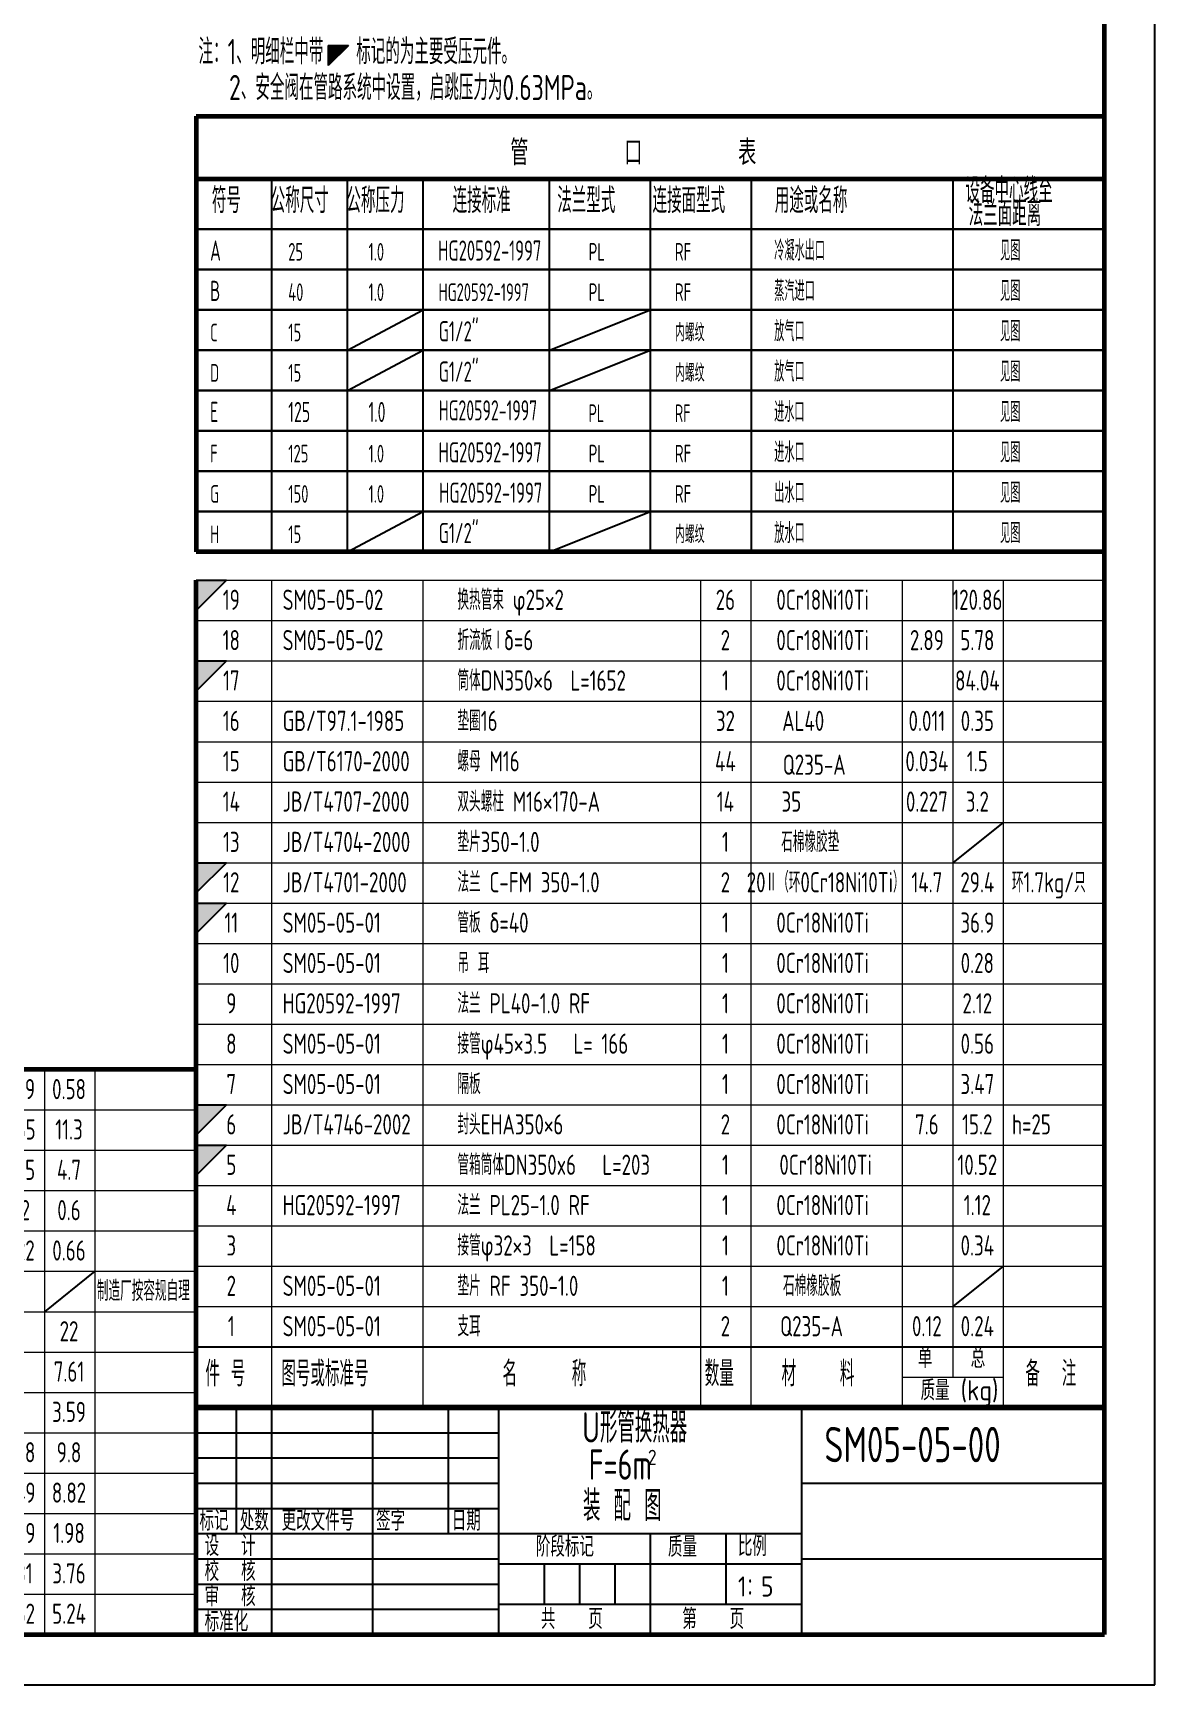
# Model space of a CAD drawing. Header units: millimetres. Extents: x -918 to 12145, y -17246 to 1103.
# Drawn here: x 2175 to 3287, y -1867 to -229 of the extents above; entities that cross this region are included whole.
import ezdxf
from ezdxf.enums import TextEntityAlignment as Align

# ---------------------------------------------------------------- set-up
doc = ezdxf.new("R2010")
doc.units = ezdxf.units.MM
doc.linetypes.add('ACAD_ISO04W100', pattern=[30, 24, -3, 0, -3])
for name, color, linetype in [('中心线', 1, 'ACAD_ISO04W100'), ('标注', 4, 'Continuous'), ('细实线', 3, 'Continuous')]:
    doc.layers.add(name, color=color, linetype=linetype)
for name, color, linetype, lineweight in [('中粗线', 7, 'Continuous', 60), ('图框线', 4, 'Continuous', 70), ('尺寸线', 3, 'Continuous', 20), ('粗实线', 7, 'Continuous', 60)]:
    doc.layers.add(name, color=color, linetype=linetype, lineweight=lineweight)
doc.styles.get("Standard").update_dxf_attribs({"font": 'gbenor.shx', "width": 0.707, "bigfont": 'gbcbig.shx'})
doc.styles.add('样式 1', font='gbenor.shx', dxfattribs={"width": 0.7, "height": 20, "bigfont": 'gbcbig.shx'})

# ---------------------------------------------------------------- blocks, each defined once
blk = doc.blocks.new('gkbti')
at = {"layer": '细实线'}
for p, q in [((-180, 0), (0, 0)), ((-180, 0), (-180, -8)), ((0, 0), (0, -8)), ((-165, -8), (-165, 0)), ((-150, -8), (-150, 0)), ((-135, -8), (-135, 0)), ((-109.98, -8), (-109.98, 0)), ((-89.98, -8), (-89.98, 0)), ((-69.98, -8), (-69.98, 0)), ((-30, -8), (-30, 0)), ((-180, -8), (0, -8))]:
    blk.add_line(p, q, dxfattribs=at)
at = {"layer": '细实线', "lineweight": 30}
blk.add_line((0, 0), (-180, 0), dxfattribs=at)
at = {"style": '样式 1', "width": 0.7}
for tag, p in [('符号', (-177.25, -6.25)), ('公称尺寸', (-161.76, -6.25)), ('公称压力', (-145.85, -6.25)), ('连接标准', (-127.37, -6.25)), ('法兰型式', (-102.23, -6.25)), ('连接面型式', (-85.13, -6.25)), ('用途或名称', (-65.45, -6.25)), ('伸出长度', (-20.7, -6.25))]:
    blk.add_attdef(tag, p, '', height=3.5, dxfattribs=at)
blk = doc.blocks.new('b-mxlk')
at = {"layer": '尺寸线'}
for p, q in [((-180, 0), (-180, 8)), ((-180, 8), (0, 8)), ((-165, 0), (-165, 8)), ((-135, 0), (-135, 8)), ((-80, 0), (-80, 8)), ((-70, 0), (-70, 8)), ((-40, 0), (-40, 8)), ((-30, 0), (-30, 8)), ((-20, 0), (-20, 8)), ((0, 8), (0, 0))]:
    blk.add_line(p, q, dxfattribs=at)
at = {"layer": '尺寸线', "color": 3, "style": '样式 1', "width": 0.8}
for tag, p in [('XH', (-173.04, 2.13)), ('SL', (-75.12, 2.13)), ('CL', (-55.85, 2.13)), ('DZ', (-35.2, 2.13)), ('ZZ', (-25.2, 2.13))]:
    blk.add_attdef(tag, text='', height=4, dxfattribs=at).set_placement(p, align=Align.CENTER)
for tag, p in [('DH', (-162.87, 2.13)), ('MCGG', (-128.23, 2.13)), ('BZ', (-18.34, 2.13))]:
    blk.add_attdef(tag, p, '', height=4, dxfattribs=at)

msp = doc.modelspace()

# ---------------------------------------------------------------- hatches: boundary and pattern name
at = {"layer": '细实线'}
for points in [[(2467.6326, -261.4719), (2487.6326, -241.4719), (2467.6326, -241.4719)], [(2336.7793, -801.6697), (2366.7793, -771.6697), (2336.7793, -771.6697)], [(2336.7793, -881.6697), (2366.7793, -851.6697), (2336.7793, -851.6697)], [(2336.7793, -1081.6697), (2366.7793, -1051.6697), (2336.7793, -1051.6697)], [(2336.7793, -1121.6697), (2366.7793, -1091.6697), (2336.7793, -1091.6697)], [(2336.7793, -1321.6697), (2366.7793, -1291.6697), (2336.7793, -1291.6697)], [(2336.7793, -1361.6697), (2366.7793, -1331.6697), (2336.7793, -1331.6697)]]:
    msp.add_hatch(color=256, dxfattribs=at).paths.add_polyline_path(points)

# ---------------------------------------------------------------- linework, layer by layer
at = {"layer": '中粗线'}
for p, q in [((2336.7793, -311.7064), (3236.7793, -311.7064)), ((2336.7793, -311.7064), (2336.7793, -743.635)), ((2336.7746, -373.6344), (3236.7793, -373.6344)), ((3236.7793, -743.635), (2336.7746, -743.635)), ((2336.7793, -1816.6697), (2336.7793, -771.6697)), ((2336.7793, -1256.6697), (1436.7793, -1256.6697)), ((3236.7793, -1591.6697), (2336.7793, -1591.6697))]:
    msp.add_line(p, q, dxfattribs=at)
at = {"layer": '图框线'}
for p, q in [((2336.7793, -1591.6697), (3236.7793, -1591.6697)), ((3236.7793, -1591.6697), (2336.7793, -1591.6697)), ((2336.7793, -1591.6697), (3236.7793, -1591.6697))]:
    msp.add_line(p, q, dxfattribs=at)
at = {"layer": '尺寸线'}
for p, q in [((3236.7793, -1216.6697), (3236.7793, -1591.6697)), ((3236.7793, -1516.6697), (3236.7793, -1591.6697)), ((3236.7793, -1531.6697), (2336.7793, -1531.6697)), ((2411.7793, -1591.6697), (2411.7793, -1531.6697)), ((2561.7793, -1591.6697), (2561.7793, -1531.6697)), ((2836.7793, -1591.6697), (2836.7793, -1531.6697)), ((2886.7793, -1591.6697), (2886.7793, -1531.6697)), ((3036.7793, -1591.6697), (3036.7793, -1531.6697)), ((3086.7793, -1561.6697), (3086.7793, -1531.6697)), ((3136.7793, -1591.6697), (3136.7793, -1531.6697)), ((3036.7793, -1561.6697), (3136.7793, -1561.6697)), ((3136.7793, -1591.6697), (3136.7793, -1561.6697))]:
    msp.add_line(p, q, dxfattribs=at)
at = {"layer": '标注'}
for p, q in [((2486.7754, -543.6346), (2561.7758, -503.6348)), ((2686.8822, -543.6346), (2786.777, -503.6348)), ((2486.7754, -583.6348), (2561.7758, -543.6348)), ((2686.8822, -583.6348), (2786.777, -543.6348)), ((2486.7754, -743.635), (2561.7758, -703.635)), ((2686.8822, -743.635), (2786.777, -703.635))]:
    msp.add_line(p, q, dxfattribs=at)
at = {"layer": '粗实线'}
for p, q in [((3236.7793, -1816.6697), (3236.7793, 1053.3303)), ((2336.7793, -1591.6697), (3236.7793, -1591.6697)), ((-793.2207, -1816.6697), (3236.7793, -1816.6697))]:
    msp.add_line(p, q, dxfattribs=at)
at = {"layer": '细实线'}
for p, q in [((3286.7793, -1866.6697), (3286.7793, 1103.3303)), ((2467.6326, -241.4719), (2467.6326, -261.4719)), ((2467.6326, -241.4719), (2487.6326, -241.4719)), ((2487.6326, -241.4719), (2467.6326, -261.4719)), ((2336.7793, -663.6346), (2336.7793, -311.7064)), ((2411.775, -423.6346), (2411.775, -373.6344)), ((2486.7754, -423.6346), (2486.7754, -373.6344)), ((2561.7758, -423.6346), (2561.7758, -373.6344)), ((2686.8822, -423.6346), (2686.8822, -373.6344)), ((2786.8827, -423.6346), (2786.8827, -373.6344)), ((2886.8832, -423.6346), (2886.8832, -373.6344)), ((3086.7785, -423.6346), (3086.7785, -373.6344)), ((3236.7793, -623.635), (2336.7793, -623.635)), ((2336.7793, -771.6697), (2336.7793, -801.6697)), ((2336.7793, -771.6697), (2366.7793, -771.6697)), ((2366.7793, -771.6697), (2336.7793, -801.6697)), ((2336.7793, -851.6697), (2336.7793, -881.6697)), ((2336.7793, -851.6697), (2366.7793, -851.6697)), ((2366.7793, -851.6697), (2336.7793, -881.6697)), ((3086.7793, -1051.6697), (3136.7793, -1011.6697)), ((2366.7793, -1051.6697), (2336.7793, -1081.6697)), ((2336.7793, -1051.6697), (2366.7793, -1051.6697)), ((2336.7793, -1051.6697), (2336.7793, -1081.6697)), ((2336.7793, -1091.6697), (2336.7793, -1121.6697)), ((2336.7793, -1091.6697), (2366.7793, -1091.6697)), ((2366.7793, -1091.6697), (2336.7793, -1121.6697)), ((2336.7793, -1291.6697), (2336.7793, -1321.6697)), ((2336.7793, -1291.6697), (2366.7793, -1291.6697)), ((2366.7793, -1291.6697), (2336.7793, -1321.6697)), ((2366.7793, -1331.6697), (2336.7793, -1361.6697)), ((2336.7793, -1331.6697), (2366.7793, -1331.6697)), ((2336.7793, -1331.6697), (2336.7793, -1361.6697)), ((2186.7793, -1496.6697), (2236.7793, -1456.6697)), ((3086.7793, -1491.6697), (3136.7793, -1451.6697)), ((2336.7793, -1531.6697), (3236.7793, -1531.6697)), ((2336.7793, -1591.6697), (3236.7793, -1591.6697)), ((2336.7793, -1591.6697), (3236.7793, -1591.6697)), ((2336.7793, -1591.6697), (3236.7793, -1591.6697)), ((2376.7793, -1716.6697), (2376.7793, -1591.6697)), ((2376.7793, -1716.6697), (2376.7793, -1591.6697)), ((2411.7793, -1816.6697), (2411.7793, -1591.6697)), ((2411.7793, -1816.6697), (2411.7793, -1591.6697)), ((2511.7793, -1716.6697), (2511.7793, -1591.6697)), ((2511.7793, -1716.6697), (2511.7793, -1591.6697)), ((2586.7793, -1716.6697), (2586.7793, -1591.6697)), ((2586.7793, -1716.6697), (2586.7793, -1591.6697)), ((2636.7793, -1816.6697), (2636.7793, -1591.6697)), ((2636.7793, -1816.6697), (2636.7793, -1591.6697)), ((2936.7793, -1816.6697), (2936.7793, -1591.6697)), ((2936.7793, -1816.6697), (2936.7793, -1591.6697)), ((3236.7793, -1591.6697), (3236.7793, -1816.6697)), ((3236.7793, -1591.6697), (3236.7793, -1816.6697)), ((2336.7793, -1616.6697), (2636.7793, -1616.6697)), ((2336.7793, -1616.6697), (2636.7793, -1616.6697)), ((2336.7793, -1641.6697), (2636.7793, -1641.6697)), ((2336.7793, -1641.6697), (2636.7793, -1641.6697)), ((2336.7793, -1666.6697), (2636.7793, -1666.6697)), ((2336.7793, -1666.6697), (2636.7793, -1666.6697)), ((2936.7793, -1666.6697), (3236.7793, -1666.6697)), ((2936.7793, -1666.6697), (3236.7793, -1666.6697)), ((2336.7793, -1691.6697), (2636.7793, -1691.6697)), ((2336.7793, -1691.6697), (2636.7793, -1691.6697)), ((2336.7793, -1716.6697), (2636.7793, -1716.6697)), ((2336.7793, -1716.6697), (2636.7793, -1716.6697)), ((2511.7793, -1816.6697), (2511.7793, -1716.6697)), ((2511.7793, -1816.6697), (2511.7793, -1716.6697)), ((2636.7793, -1716.6697), (2936.7793, -1716.6697)), ((2636.7793, -1716.6697), (2936.7793, -1716.6697)), ((2786.7793, -1816.6697), (2786.7793, -1716.6697)), ((2786.7793, -1816.6697), (2786.7793, -1716.6697)), ((2861.7793, -1786.6697), (2861.7793, -1716.6697)), ((2861.7793, -1786.6697), (2861.7793, -1716.6697)), ((2336.7793, -1741.6697), (2636.7793, -1741.6697)), ((2336.7793, -1741.6697), (2636.7793, -1741.6697)), ((2636.7793, -1746.6697), (2936.7793, -1746.6697)), ((2636.7793, -1746.6697), (2936.7793, -1746.6697)), ((2681.7793, -1786.6697), (2681.7793, -1746.6697)), ((2681.7793, -1786.6697), (2681.7793, -1746.6697)), ((2716.7793, -1786.6697), (2716.7793, -1746.6697)), ((2716.7793, -1786.6697), (2716.7793, -1746.6697)), ((2751.7793, -1786.6697), (2751.7793, -1746.6697)), ((2751.7793, -1786.6697), (2751.7793, -1746.6697)), ((2936.7793, -1741.6697), (3236.7793, -1741.6697)), ((2936.7793, -1741.6697), (3236.7793, -1741.6697)), ((2336.7793, -1766.6697), (2636.7793, -1766.6697)), ((2336.7793, -1766.6697), (2636.7793, -1766.6697)), ((2336.7793, -1791.6697), (2636.7793, -1791.6697)), ((2336.7793, -1791.6697), (2636.7793, -1791.6697)), ((2636.7793, -1786.6697), (2936.7793, -1786.6697)), ((2636.7793, -1786.6697), (2936.7793, -1786.6697)), ((2336.7793, -1816.6697), (3236.7793, -1816.6697)), ((2336.7793, -1816.6697), (3236.7793, -1816.6697)), ((-918.2207, -1866.6697), (3286.7793, -1866.6697))]:
    msp.add_line(p, q, dxfattribs=at)
at = {"layer": '细实线', "lineweight": 30}
msp.add_line((3236.7793, -373.6344), (2336.7746, -373.6344), dxfattribs=at)

# ---------------------------------------------------------------- block references
at = {"layer": '中心线', "xscale": 5, "yscale": 5, "zscale": 5}
for p, values in [((3236.7793, -1131.6697), {'XH': '11', 'DH': 'SM05-05-01', 'MCGG': '管板 δ=40', 'CL': '0Cr18Ni10Ti', 'SL': '1', 'ZZ': '36.9'}), ((3236.7793, -1171.6697), {'XH': '10', 'DH': 'SM05-05-01', 'MCGG': '吊 耳', 'CL': '0Cr18Ni10Ti', 'SL': '1', 'ZZ': '0.28'}), ((3236.7793, -1211.6697), {'XH': '9', 'DH': 'HG20592-1997', 'MCGG': '法兰 PL40-1.0 RF', 'CL': '0Cr18Ni10Ti', 'SL': '1', 'ZZ': '2.12'}), ((3236.7793, -1251.6697), {'XH': '8', 'DH': 'SM05-05-01', 'MCGG': '接管φ45×3.5   L= 166', 'CL': '0Cr18Ni10Ti', 'SL': '1', 'ZZ': '0.56'}), ((3236.7793, -1291.6697), {'XH': '7', 'DH': 'SM05-05-01', 'MCGG': '隔板', 'CL': '0Cr18Ni10Ti', 'SL': '1', 'ZZ': '3.47'}), ((3236.7793, -1331.6697), {'XH': '6', 'DH': 'JB/T4746-2002', 'MCGG': '封头EHA350×6', 'CL': '0Cr18Ni10Ti', 'SL': '2', 'DZ': '7.6', 'ZZ': '15.2', 'BZ': 'h=25'}), ((3236.7793, -1411.6697), {'XH': '4', 'DH': 'HG20592-1997', 'MCGG': '法兰 PL25-1.0 RF', 'CL': '0Cr18Ni10Ti', 'SL': '1', 'ZZ': '1.12'}), ((3236.7793, -1451.6697), {'XH': '3', 'MCGG': '接管φ32×3  L=158', 'CL': '0Cr18Ni10Ti', 'SL': '1', 'ZZ': '0.34'})]:
    msp.add_blockref('b-mxlk', p, dxfattribs=at).add_auto_attribs(values)
at = {"layer": '中心线'}
ref = msp.add_blockref('b-mxlk', (3236.7793, -1371.6697), dxfattribs=dict(at, xscale=5, yscale=5, zscale=5))
ref.add_attrib('XH', '5', dxfattribs={"layer": '尺寸线', "color": 3, "height": 20, "style": '样式 1', "width": 0.8}).set_placement((2371.5787, -1361.0405), align=Align.CENTER)
ref.add_attrib('MCGG', '管箱筒体DN350x6   L=203', (2595.6524, -1361.0405), dxfattribs={"layer": '尺寸线', "color": 3, "height": 20, "style": '样式 1', "width": 0.8})
ref.add_attrib('CL', '0Cr18Ni10Ti', dxfattribs={"layer": '尺寸线', "color": 3, "height": 20, "style": '样式 1', "width": 0.8}).set_placement((2960.5059, -1361.0405), align=Align.CENTER)
ref.add_attrib('SL', '1', dxfattribs={"layer": '尺寸线', "color": 3, "height": 20, "style": '样式 1', "width": 0.8}).set_placement((2861.1639, -1361.0405), align=Align.CENTER)
ref.add_attrib('ZZ', '10.52', dxfattribs={"layer": '尺寸线', "color": 3, "height": 20, "style": '样式 1', "width": 0.8}).set_placement((3110.7825, -1361.0405), align=Align.CENTER)
ref = msp.add_blockref('b-mxlk', (3236.7793, -1491.6697), dxfattribs=dict(at, xscale=5, yscale=5, zscale=5))
ref.add_attrib('XH', '2', dxfattribs={"layer": '尺寸线', "color": 3, "height": 20, "style": '样式 1', "width": 0.8}).set_placement((2371.5787, -1481.0405), align=Align.CENTER)
ref.add_attrib('DH', 'SM05-05-01', (2422.4195, -1481.0405), dxfattribs={"layer": '尺寸线', "color": 3, "height": 20, "style": '样式 1', "width": 0.8})
ref.add_attrib('MCGG', '垫片 RF 350-1.0', (2595.6524, -1481.0405), dxfattribs={"layer": '尺寸线', "color": 3, "height": 20, "style": '样式 1', "width": 0.8})
ref.add_attrib('CL', ' 石棉橡胶板', dxfattribs={"layer": '尺寸线', "color": 3, "height": 20, "style": '样式 1', "width": 0.8}).set_placement((2942.6896, -1481.0405), align=Align.CENTER)
ref.add_attrib('SL', '1', dxfattribs={"layer": '尺寸线', "color": 3, "height": 20, "style": '样式 1', "width": 0.8}).set_placement((2861.1639, -1481.0405), align=Align.CENTER)
ref = msp.add_blockref('b-mxlk', (3236.7793, -1531.6697), dxfattribs=dict(at, xscale=5, yscale=5, zscale=5))
ref.add_attrib('XH', '1', dxfattribs={"layer": '尺寸线', "color": 3, "height": 20, "style": '样式 1', "width": 0.8}).set_placement((2371.5787, -1521.0405), align=Align.CENTER)
ref.add_attrib('DH', 'SM05-05-01', (2422.4195, -1521.0405), dxfattribs={"layer": '尺寸线', "color": 3, "height": 20, "style": '样式 1', "width": 0.8})
ref.add_attrib('MCGG', '支耳', (2595.6524, -1521.0405), dxfattribs={"layer": '尺寸线', "color": 3, "height": 20, "style": '样式 1', "width": 0.8})
ref.add_attrib('CL', 'Q235-A', dxfattribs={"layer": '尺寸线', "color": 3, "height": 20, "style": '样式 1', "width": 0.8}).set_placement((2946.5238, -1521.0405), align=Align.CENTER)
ref.add_attrib('SL', '2', dxfattribs={"layer": '尺寸线', "color": 3, "height": 20, "style": '样式 1', "width": 0.8}).set_placement((2861.1639, -1521.0405), align=Align.CENTER)
ref.add_attrib('DZ', '0.12', dxfattribs={"layer": '尺寸线', "color": 3, "height": 20, "style": '样式 1', "width": 0.8}).set_placement((3060.7825, -1521.0405), align=Align.CENTER)
ref.add_attrib('ZZ', '0.24', dxfattribs={"layer": '尺寸线', "color": 3, "height": 20, "style": '样式 1', "width": 0.8}).set_placement((3110.7825, -1521.0405), align=Align.CENTER)
at = {"layer": '标注'}
ref = msp.add_blockref('gkbti', (3236.7793, -503.6344), dxfattribs=dict(at, xscale=5, yscale=5, zscale=5))
ref.add_attrib('公称尺寸', '15', (2428.0003, -534.8877), dxfattribs={"layer": '0', "height": 17.5, "style": '样式 1', "width": 0.7})
ref.add_attrib('符号', 'C', (2350.5322, -534.8877), dxfattribs={"layer": '0', "height": 17.5, "style": '样式 1', "width": 0.7})
ref.add_attrib('连接标准', 'G1/2"', (2577.0522, -534.8877), dxfattribs={"layer": '0', "height": 20, "style": '样式 1', "width": 0.7})
ref.add_attrib('用途或名称', '放气口', (2909.5097, -534.8877), dxfattribs={"layer": '0', "height": 20, "style": '样式 1', "width": 0.7})
ref.add_attrib('连接面型式', '内螺纹', (2811.1173, -534.8877), dxfattribs={"layer": '0', "height": 17.5, "style": '样式 1', "width": 0.7})
ref.add_attrib('伸出长度', '见图', (3133.281, -534.8877), dxfattribs={"layer": '0', "height": 20, "style": '样式 1', "width": 0.7})
ref = msp.add_blockref('gkbti', (3236.7793, -543.6346), dxfattribs=dict(at, xscale=5, yscale=5, zscale=5))
ref.add_attrib('公称尺寸', '15', (2428.0003, -574.8879), dxfattribs={"layer": '0', "height": 17.5, "style": '样式 1', "width": 0.7})
ref.add_attrib('符号', 'D', (2350.5322, -574.8879), dxfattribs={"layer": '0', "height": 17.5, "style": '样式 1', "width": 0.7})
ref.add_attrib('连接标准', 'G1/2"', (2577.0522, -574.8879), dxfattribs={"layer": '0', "height": 20, "style": '样式 1', "width": 0.7})
ref.add_attrib('用途或名称', '放气口', (2909.5097, -574.8879), dxfattribs={"layer": '0', "height": 20, "style": '样式 1', "width": 0.7})
ref.add_attrib('连接面型式', '内螺纹', (2811.1173, -574.8879), dxfattribs={"layer": '0', "height": 17.5, "style": '样式 1', "width": 0.7})
ref.add_attrib('伸出长度', '见图', (3133.281, -574.8879), dxfattribs={"layer": '0', "height": 20, "style": '样式 1', "width": 0.7})
ref = msp.add_blockref('gkbti', (3236.7793, -583.6348), dxfattribs=dict(at, xscale=5, yscale=5, zscale=5))
ref.add_attrib('法兰型式', 'PL', (2725.6472, -614.8881), dxfattribs={"layer": '0', "height": 17.5, "style": '样式 1', "width": 0.667})
ref.add_attrib('公称尺寸', '125', (2428.0003, -614.8881), dxfattribs={"layer": '0', "height": 20, "style": '样式 1', "width": 0.667})
ref.add_attrib('符号', 'E', (2350.5322, -614.8881), dxfattribs={"layer": '0', "height": 20, "style": '样式 1', "width": 0.667})
ref.add_attrib('连接标准', 'HG20592-1997', (2577.1463, -613.3056), dxfattribs={"layer": '0', "height": 20, "style": '样式 1', "width": 0.667})
ref.add_attrib('公称压力', '1.0', (2507.5074, -614.8881), dxfattribs={"layer": '0', "height": 20, "style": '样式 1', "width": 0.667})
ref.add_attrib('用途或名称', '进水口', (2909.5097, -614.8881), dxfattribs={"layer": '0', "height": 20, "style": '样式 1', "width": 0.667})
ref.add_attrib('连接面型式', 'RF', (2811.1173, -614.8881), dxfattribs={"layer": '0', "height": 17.5, "style": '样式 1', "width": 0.667})
ref.add_attrib('伸出长度', '见图', (3133.281, -614.8881), dxfattribs={"layer": '0', "height": 20, "style": '样式 1', "width": 0.7})
ref = msp.add_blockref('gkbti', (3236.7793, -623.6348), dxfattribs=dict(at, xscale=5, yscale=5, zscale=5))
ref.add_attrib('法兰型式', 'PL', (2725.6472, -654.8881), dxfattribs={"layer": '0', "height": 17.5, "style": '样式 1', "width": 0.7})
ref.add_attrib('公称尺寸', '125', (2428.0003, -654.8881), dxfattribs={"layer": '0', "height": 17.5, "style": '样式 1', "width": 0.7})
ref.add_attrib('符号', 'F', (2350.5322, -654.8881), dxfattribs={"layer": '0', "height": 17.5, "style": '样式 1', "width": 0.7})
ref.add_attrib('连接标准', 'HG20592-1997', (2576.8242, -654.8881), dxfattribs={"layer": '0', "height": 20, "style": '样式 1', "width": 0.7})
ref.add_attrib('公称压力', '1.0', (2507.5074, -654.8881), dxfattribs={"layer": '0', "height": 17.5, "style": '样式 1', "width": 0.7})
ref.add_attrib('用途或名称', '进水口', (2909.5097, -654.8881), dxfattribs={"layer": '0', "height": 20, "style": '样式 1', "width": 0.7})
ref.add_attrib('连接面型式', 'RF', (2811.1173, -654.8881), dxfattribs={"layer": '0', "height": 17.5, "style": '样式 1', "width": 0.7})
ref.add_attrib('伸出长度', '见图', (3133.281, -654.8881), dxfattribs={"layer": '0', "height": 20, "style": '样式 1', "width": 0.7})
ref = msp.add_blockref('gkbti', (3236.7793, -663.6348), dxfattribs=dict(at, xscale=5, yscale=5, zscale=5))
ref.add_attrib('法兰型式', 'PL', (2725.6472, -694.8881), dxfattribs={"layer": '0', "height": 17.5, "style": '样式 1', "width": 0.7})
ref.add_attrib('公称尺寸', '150', (2428.0003, -694.8881), dxfattribs={"layer": '0', "height": 17.5, "style": '样式 1', "width": 0.7})
ref.add_attrib('符号', 'G', (2350.5322, -694.8881), dxfattribs={"layer": '0', "height": 17.5, "style": '样式 1', "width": 0.7})
ref.add_attrib('连接标准', 'HG20592-1997', (2577.3268, -694.8881), dxfattribs={"layer": '0', "height": 20, "style": '样式 1', "width": 0.7})
ref.add_attrib('公称压力', '1.0', (2507.5074, -694.8881), dxfattribs={"layer": '0', "height": 17.5, "style": '样式 1', "width": 0.7})
ref.add_attrib('用途或名称', '出水口', (2909.5097, -694.8881), dxfattribs={"layer": '0', "height": 20, "style": '样式 1', "width": 0.7})
ref.add_attrib('连接面型式', 'RF', (2811.1173, -694.8881), dxfattribs={"layer": '0', "height": 17.5, "style": '样式 1', "width": 0.7})
ref.add_attrib('伸出长度', '见图', (3133.281, -694.8881), dxfattribs={"layer": '0', "height": 20, "style": '样式 1', "width": 0.7})
ref = msp.add_blockref('gkbti', (3236.7793, -703.6348), dxfattribs=dict(at, xscale=5, yscale=5, zscale=5))
ref.add_attrib('公称尺寸', '15', (2428.0003, -734.8881), dxfattribs={"layer": '0', "height": 17.5, "style": '样式 1', "width": 0.7})
ref.add_attrib('符号', 'H', (2350.5322, -734.8881), dxfattribs={"layer": '0', "height": 17.5, "style": '样式 1', "width": 0.7})
ref.add_attrib('连接标准', 'G1/2"', (2577.0522, -734.8881), dxfattribs={"layer": '0', "height": 20, "style": '样式 1', "width": 0.7})
ref.add_attrib('用途或名称', '放水口', (2909.5097, -734.8881), dxfattribs={"layer": '0', "height": 20, "style": '样式 1', "width": 0.7})
ref.add_attrib('连接面型式', '内螺纹', (2811.1173, -734.8881), dxfattribs={"layer": '0', "height": 17.5, "style": '样式 1', "width": 0.7})
ref.add_attrib('伸出长度', '见图', (3133.281, -734.8881), dxfattribs={"layer": '0', "height": 20, "style": '样式 1', "width": 0.7})
at = {"layer": '标注', "xscale": 5, "yscale": 5, "zscale": 5}
for p, values in [((3236.7793, -811.6697), {'XH': '19', 'DH': 'SM05-05-02', 'MCGG': '换热管束 φ25×2', 'CL': '0Cr18Ni10Ti', 'SL': '26', 'ZZ': '120.86'}), ((3236.7793, -851.6697), {'XH': '18', 'DH': 'SM05-05-02', 'MCGG': '折流板Ⅰδ=6', 'CL': '0Cr18Ni10Ti', 'SL': '2', 'DZ': '2.89', 'ZZ': '5.78'}), ((3236.7793, -891.6697), {'XH': '17', 'MCGG': '筒体DN350×6  L=1652', 'CL': '0Cr18Ni10Ti', 'SL': '1', 'ZZ': '84.04'}), ((2336.7793, -1336.6697), {'XH': '32', 'DH': 'HG20592-1997', 'MCGG': '法兰 PL125-1.0 RF', 'CL': '0Cr18Ni10Ti', 'SL': '2', 'DZ': '5.65', 'ZZ': '11.3'}), ((2336.7793, -1376.6697), {'XH': '31', 'MCGG': '接管φ133×4   L= 183', 'CL': '0Cr18Ni10Ti', 'SL': '2', 'DZ': '2.35', 'ZZ': '4.7'}), ((2336.7793, -1456.6697), {'XH': '29', 'DH': 'SM05-05-02', 'MCGG': '凸缘G1/2"', 'CL': '0Cr18Ni10TiⅡ', 'SL': '3', 'DZ': '0.22', 'ZZ': '0.66'}), ((2336.7793, -1576.6697), {'XH': '26', 'DH': 'HG20592-1997', 'MCGG': '法兰 PL150-1.0 RF', 'CL': '0Cr18Ni10Ti', 'SL': '1', 'ZZ': '7.61'}), ((2336.7793, -1616.6697), {'XH': '25', 'MCGG': '接管φ159×4.5  L= 207', 'CL': '0Cr18Ni10Ti', 'SL': '1', 'ZZ': '3.59'}), ((2336.7793, -1656.6697), {'XH': '24', 'DH': 'SM05-05-02', 'MCGG': '拉杆Ⅱ φ16     L=1510', 'CL': '0Cr18Ni10Ti', 'SL': '4', 'DZ': '2.38', 'ZZ': '9.8'}), ((2336.7793, -1696.6697), {'XH': '23', 'MCGG': '定距管 φ25×2  L=354', 'CL': '0Cr18Ni10Ti', 'SL': '18', 'DZ': '0.49', 'ZZ': '8.82'}), ((2336.7793, -1736.6697), {'XH': '22', 'MCGG': '定距管 φ25×2  L=714', 'CL': '0Cr18Ni10Ti', 'SL': '2', 'DZ': '0.99', 'ZZ': '1.98'}), ((2336.7793, -1776.6697), {'XH': '21', 'DH': 'SM05-05-02', 'MCGG': '拉杆Ⅰ φ16     L=1150', 'CL': '0Cr18Ni10Ti', 'SL': '2', 'DZ': '1.81', 'ZZ': '3.76'}), ((2336.7793, -1816.6697), {'XH': '20', 'DH': 'SM05-05-02', 'MCGG': '折流板Ⅱ δ=6', 'CL': '0Cr18Ni10Ti', 'SL': '2', 'DZ': '2.62', 'ZZ': '5.24'})]:
    msp.add_blockref('b-mxlk', p, dxfattribs=at).add_auto_attribs(values)
at = {"layer": '标注'}
ref = msp.add_blockref('b-mxlk', (3236.7793, -931.6697), dxfattribs=dict(at, xscale=5, yscale=5, zscale=5))
ref.add_attrib('XH', '16', dxfattribs={"layer": '尺寸线', "color": 3, "height": 20, "style": '样式 1', "width": 0.8}).set_placement((2371.5787, -921.0405), align=Align.CENTER)
ref.add_attrib('DH', 'GB/T97.1-1985', (2422.4195, -921.0405), dxfattribs={"layer": '尺寸线', "color": 3, "height": 20, "style": '样式 1', "width": 0.8})
ref.add_attrib('MCGG', '垫圈16', (2595.6524, -921.0405), dxfattribs={"layer": '尺寸线', "color": 3, "height": 20, "style": '样式 1', "width": 0.8})
ref.add_attrib('CL', 'AL40', dxfattribs={"layer": '尺寸线', "color": 3, "height": 20, "style": '样式 1', "width": 0.8}).set_placement((2938.2538, -921.0405), align=Align.CENTER)
ref.add_attrib('SL', '32', dxfattribs={"layer": '尺寸线', "color": 3, "height": 20, "style": '样式 1', "width": 0.8}).set_placement((2861.1639, -921.0405), align=Align.CENTER)
ref.add_attrib('DZ', '0.011', dxfattribs={"layer": '尺寸线', "color": 3, "height": 20, "style": '样式 1', "width": 0.8}).set_placement((3060.7825, -921.0405), align=Align.CENTER)
ref.add_attrib('ZZ', '0.35', dxfattribs={"layer": '尺寸线', "color": 3, "height": 20, "style": '样式 1', "width": 0.8}).set_placement((3110.7825, -921.0405), align=Align.CENTER)
ref = msp.add_blockref('b-mxlk', (3236.7793, -971.6697), dxfattribs=dict(at, xscale=5, yscale=5, zscale=5))
ref.add_attrib('XH', '15', dxfattribs={"layer": '尺寸线', "color": 3, "height": 20, "style": '样式 1', "width": 0.8}).set_placement((2371.5787, -961.0405), align=Align.CENTER)
ref.add_attrib('DH', 'GB/T6170-2000', (2422.4195, -961.0405), dxfattribs={"layer": '尺寸线', "color": 3, "height": 20, "style": '样式 1', "width": 0.8})
ref.add_attrib('MCGG', '螺母 M16', (2595.6524, -961.0405), dxfattribs={"layer": '尺寸线', "color": 3, "height": 20, "style": '样式 1', "width": 0.8})
ref.add_attrib('CL', 'Q235-A', dxfattribs={"layer": '尺寸线', "color": 3, "height": 20, "style": '样式 1', "width": 0.8}).set_placement((2949.1351, -964.517), align=Align.CENTER)
ref.add_attrib('SL', '44', dxfattribs={"layer": '尺寸线', "color": 3, "height": 20, "style": '样式 1', "width": 0.8}).set_placement((2861.1639, -961.0405), align=Align.CENTER)
ref.add_attrib('DZ', '0.034', dxfattribs={"layer": '尺寸线', "color": 3, "height": 20, "style": '样式 1', "width": 0.8}).set_placement((3060.7825, -961.0405), align=Align.CENTER)
ref.add_attrib('ZZ', '1.5', dxfattribs={"layer": '尺寸线', "color": 3, "height": 20, "style": '样式 1', "width": 0.8}).set_placement((3110.7825, -961.0405), align=Align.CENTER)
ref = msp.add_blockref('b-mxlk', (3236.7793, -1011.6697), dxfattribs=dict(at, xscale=5, yscale=5, zscale=5))
ref.add_attrib('XH', '14', dxfattribs={"layer": '尺寸线', "color": 3, "height": 20, "style": '样式 1', "width": 0.8}).set_placement((2371.5787, -1001.0405), align=Align.CENTER)
ref.add_attrib('DH', 'JB/T4707-2000', (2422.4195, -1001.0405), dxfattribs={"layer": '尺寸线', "color": 3, "height": 20, "style": '样式 1', "width": 0.8})
ref.add_attrib('MCGG', '双头螺柱 M16×170-A', (2595.6524, -1001.0405), dxfattribs={"layer": '尺寸线', "color": 3, "height": 20, "style": '样式 1', "width": 0.8})
ref.add_attrib('CL', '35', dxfattribs={"layer": '尺寸线', "color": 3, "height": 20, "style": '样式 1', "width": 0.8}).set_placement((2926.5336, -1001.0405), align=Align.CENTER)
ref.add_attrib('SL', '14', dxfattribs={"layer": '尺寸线', "color": 3, "height": 20, "style": '样式 1', "width": 0.8}).set_placement((2861.1639, -1001.0405), align=Align.CENTER)
ref.add_attrib('DZ', '0.227', dxfattribs={"layer": '尺寸线', "color": 3, "height": 20, "style": '样式 1', "width": 0.8}).set_placement((3060.7825, -1001.0405), align=Align.CENTER)
ref.add_attrib('ZZ', '3.2', dxfattribs={"layer": '尺寸线', "color": 3, "height": 20, "style": '样式 1', "width": 0.8}).set_placement((3110.7825, -1001.0405), align=Align.CENTER)
ref = msp.add_blockref('b-mxlk', (3236.7793, -1051.6697), dxfattribs=dict(at, xscale=5, yscale=5, zscale=5))
ref.add_attrib('XH', '13', dxfattribs={"layer": '尺寸线', "color": 3, "height": 20, "style": '样式 1', "width": 0.8}).set_placement((2371.5787, -1041.0405), align=Align.CENTER)
ref.add_attrib('DH', 'JB/T4704-2000', (2422.4195, -1041.0405), dxfattribs={"layer": '尺寸线', "color": 3, "height": 20, "style": '样式 1', "width": 0.8})
ref.add_attrib('MCGG', '垫片350-1.0', (2595.6524, -1041.0405), dxfattribs={"layer": '尺寸线', "color": 3, "height": 20, "style": '样式 1', "width": 0.8})
ref.add_attrib('CL', '石棉橡胶垫', dxfattribs={"layer": '尺寸线', "color": 3, "height": 20, "style": '样式 1', "width": 0.8}).set_placement((2945.243, -1041.0405), align=Align.CENTER)
ref.add_attrib('SL', '1', dxfattribs={"layer": '尺寸线', "color": 3, "height": 20, "style": '样式 1', "width": 0.8}).set_placement((2861.1639, -1041.0405), align=Align.CENTER)
ref = msp.add_blockref('b-mxlk', (3236.7793, -1091.6697), dxfattribs=dict(at, xscale=5, yscale=5, zscale=5))
ref.add_attrib('XH', '12', dxfattribs={"layer": '尺寸线', "color": 3, "height": 20, "style": '样式 1', "width": 0.8}).set_placement((2371.5787, -1081.0405), align=Align.CENTER)
ref.add_attrib('DH', 'JB/T4701-2000', (2422.4195, -1081.0405), dxfattribs={"layer": '尺寸线', "color": 3, "height": 20, "style": '样式 1', "width": 0.8})
ref.add_attrib('MCGG', '法兰 C-FM 350-1.0', (2595.6524, -1081.0405), dxfattribs={"layer": '尺寸线', "color": 3, "height": 20, "style": '样式 1', "width": 0.8})
ref.add_attrib('CL', '20Ⅱ（环0Cr18Ni10Ti）', dxfattribs={"layer": '尺寸线', "color": 3, "height": 20, "style": '样式 1', "width": 0.8}).set_placement((2960.5059, -1081.0405), align=Align.CENTER)
ref.add_attrib('SL', '2', dxfattribs={"layer": '尺寸线', "color": 3, "height": 20, "style": '样式 1', "width": 0.8}).set_placement((2861.1639, -1081.0405), align=Align.CENTER)
ref.add_attrib('DZ', '14.7', dxfattribs={"layer": '尺寸线', "color": 3, "height": 20, "style": '样式 1', "width": 0.8}).set_placement((3060.7825, -1081.0405), align=Align.CENTER)
ref.add_attrib('ZZ', '29.4', dxfattribs={"layer": '尺寸线', "color": 3, "height": 20, "style": '样式 1', "width": 0.8}).set_placement((3110.7825, -1081.0405), align=Align.CENTER)
ref.add_attrib('BZ', '环1.7kg/只', (3145.055, -1081.0405), dxfattribs={"layer": '尺寸线', "color": 3, "height": 20, "style": '样式 1', "width": 0.8})
ref = msp.add_blockref('b-mxlk', (2336.7793, -1296.6697), dxfattribs=dict(at, xscale=5, yscale=5, zscale=5))
ref.add_attrib('XH', '33', dxfattribs={"layer": '尺寸线', "color": 3, "height": 20, "style": '样式 1', "width": 0.8}).set_placement((1471.5787, -1286.0405), align=Align.CENTER)
ref.add_attrib('DH', 'SM05-05-02', (1522.4195, -1286.0405), dxfattribs={"layer": '尺寸线', "color": 3, "height": 20, "style": '样式 1', "width": 0.8})
ref.add_attrib('MCGG', '带肩双头螺柱', (1695.6524, -1286.0405), dxfattribs={"layer": '尺寸线', "color": 3, "height": 20, "style": '样式 1', "width": 0.8})
ref.add_attrib('CL', '35', dxfattribs={"layer": '尺寸线', "color": 3, "height": 20, "style": '样式 1', "width": 0.8}).set_placement((2027.0468, -1286.0405), align=Align.CENTER)
ref.add_attrib('SL', '2', dxfattribs={"layer": '尺寸线', "color": 3, "height": 20, "style": '样式 1', "width": 0.8}).set_placement((1961.1639, -1286.0405), align=Align.CENTER)
ref.add_attrib('DZ', '0.29', dxfattribs={"layer": '尺寸线', "color": 3, "height": 20, "style": '样式 1', "width": 0.8}).set_placement((2160.7825, -1286.0405), align=Align.CENTER)
ref.add_attrib('ZZ', '0.58', dxfattribs={"layer": '尺寸线', "color": 3, "height": 20, "style": '样式 1', "width": 0.8}).set_placement((2210.7825, -1286.0405), align=Align.CENTER)
ref = msp.add_blockref('b-mxlk', (2336.7793, -1496.6697), dxfattribs=dict(at, xscale=5, yscale=5, zscale=5))
ref.add_attrib('XH', '28', dxfattribs={"layer": '尺寸线', "color": 3, "height": 20, "style": '样式 1', "width": 0.8}).set_placement((1471.5787, -1486.0405), align=Align.CENTER)
ref.add_attrib('MCGG', '铭牌 ', (1695.6524, -1486.0405), dxfattribs={"layer": '尺寸线', "color": 3, "height": 20, "style": '样式 1', "width": 0.8})
ref.add_attrib('CL', '0Cr18Ni10Ti', dxfattribs={"layer": '尺寸线', "color": 3, "height": 20, "style": '样式 1', "width": 0.8}).set_placement((2057.5282, -1486.0405), align=Align.CENTER)
ref.add_attrib('SL', '1', dxfattribs={"layer": '尺寸线', "color": 3, "height": 20, "style": '样式 1', "width": 0.8}).set_placement((1961.1639, -1486.0405), align=Align.CENTER)
ref.add_attrib('BZ', '制造厂按容规自理', (2238.3314, -1486.0405), dxfattribs={"layer": '尺寸线', "color": 3, "height": 20, "style": '样式 1', "width": 0.8})
ref = msp.add_blockref('b-mxlk', (2336.7793, -1536.6697), dxfattribs=dict(at, xscale=5, yscale=5, zscale=5))
ref.add_attrib('XH', '27', dxfattribs={"layer": '尺寸线', "color": 3, "height": 20, "style": '样式 1', "width": 0.8}).set_placement((1471.5787, -1526.0405), align=Align.CENTER)
ref.add_attrib('DH', 'JB/T4712-1992', (1522.4195, -1526.0405), dxfattribs={"layer": '尺寸线', "color": 3, "height": 20, "style": '样式 1', "width": 0.8})
ref.add_attrib('MCGG', '鞍座BⅠ350-F（S）', (1695.6524, -1526.0405), dxfattribs={"layer": '尺寸线', "color": 3, "height": 20, "style": '样式 1', "width": 0.8})
ref.add_attrib('CL', 'Q235-A/0Cr18Ni10Ti', dxfattribs={"layer": '尺寸线', "color": 3, "height": 20, "style": '样式 1', "width": 0.7}).set_placement((2057.5282, -1526.0405), align=Align.CENTER)
ref.add_attrib('SL', '2', dxfattribs={"layer": '尺寸线', "color": 3, "height": 20, "style": '样式 1', "width": 0.8}).set_placement((1961.1639, -1526.0405), align=Align.CENTER)
ref.add_attrib('DZ', '11', dxfattribs={"layer": '尺寸线', "color": 3, "height": 20, "style": '样式 1', "width": 0.8}).set_placement((2160.7825, -1526.0405), align=Align.CENTER)
ref.add_attrib('ZZ', '22', dxfattribs={"layer": '尺寸线', "color": 3, "height": 20, "style": '样式 1', "width": 0.8}).set_placement((2210.7825, -1526.0405), align=Align.CENTER)
at = {"layer": '粗实线', "xscale": 5, "yscale": 5, "zscale": 5}
msp.add_blockref('b-mxlk', (2336.7793, -1416.6697), dxfattribs=at).add_auto_attribs({'XH': '30', 'DH': 'SM05-05-01', 'MCGG': '管堵', 'CL': '0Cr18Ni10Ti', 'SL': '3', 'DZ': '0.2', 'ZZ': '0.6'})
at = {"layer": '细实线'}
ref = msp.add_blockref('gkbti', (3236.7793, -423.6346), dxfattribs=dict(at, xscale=5, yscale=5, zscale=5))
ref.add_attrib('法兰型式', 'PL', (2725.6472, -454.8879), dxfattribs={"layer": '0', "height": 17.5, "style": '样式 1', "width": 0.7})
ref.add_attrib('公称尺寸', '25', (2428.0003, -454.8879), dxfattribs={"layer": '0', "height": 17.5, "style": '样式 1', "width": 0.7})
ref.add_attrib('符号', 'A', (2350.5322, -454.8879), dxfattribs={"layer": '0', "height": 20, "style": '样式 1', "width": 0.7})
ref.add_attrib('连接标准', 'HG20592-1997', (2576.385, -454.8879), dxfattribs={"layer": '0', "height": 20, "style": '样式 1', "width": 0.7})
ref.add_attrib('公称压力', '1.0', (2507.5074, -454.8879), dxfattribs={"layer": '0', "height": 17.5, "style": '样式 1', "width": 0.7})
ref.add_attrib('用途或名称', '冷凝水出口', (2909.5097, -454.8879), dxfattribs={"layer": '0', "height": 20, "style": '样式 1', "width": 0.7})
ref.add_attrib('连接面型式', 'RF', (2811.1173, -454.8879), dxfattribs={"layer": '0', "height": 17.5, "style": '样式 1', "width": 0.7})
ref.add_attrib('伸出长度', '见图', (3133.281, -454.8879), dxfattribs={"layer": '0', "height": 20, "style": '样式 1', "width": 0.7})
ref = msp.add_blockref('gkbti', (3236.7793, -463.6346), dxfattribs=dict(at, xscale=5, yscale=5, zscale=5))
ref.add_attrib('法兰型式', 'PL', (2725.6472, -494.8879), dxfattribs={"layer": '0', "height": 17.5, "style": '样式 1', "width": 0.7})
ref.add_attrib('公称尺寸', '40', (2428.0003, -494.8879), dxfattribs={"layer": '0', "height": 17.5, "style": '样式 1', "width": 0.7})
ref.add_attrib('符号', 'B', (2350.5322, -494.8879), dxfattribs={"layer": '0', "height": 20, "style": '样式 1', "width": 0.7})
ref.add_attrib('连接标准', 'HG20592-1997', (2576.9215, -494.8879), dxfattribs={"layer": '0', "height": 17.5, "style": '样式 1', "width": 0.7})
ref.add_attrib('公称压力', '1.0', (2507.5074, -494.8879), dxfattribs={"layer": '0', "height": 17.5, "style": '样式 1', "width": 0.7})
ref.add_attrib('用途或名称', '蒸汽进口', (2909.5097, -494.8879), dxfattribs={"layer": '0', "height": 20, "style": '样式 1', "width": 0.7})
ref.add_attrib('连接面型式', 'RF', (2811.1173, -494.8879), dxfattribs={"layer": '0', "height": 17.5, "style": '样式 1', "width": 0.7})
ref.add_attrib('伸出长度', '见图', (3133.281, -494.8879), dxfattribs={"layer": '0', "height": 20, "style": '样式 1', "width": 0.7})

# ---------------------------------------------------------------- texts
at = {"layer": '标注', "width": 0.8}
for s, height, p in [('注：1、明细栏中带   标记的为主要受压元件。', 25, (2339.0935, -260.2381)), ('2、安全阀在管路系统中设置，启跳压力为0.63MPa。', 25, (2369.3642, -295.7989)), ('设备中心线至', 25, (3098.9917, -397.8131)), ('符号', 25, (2352.3077, -407.6836)), ('公称尺寸', 25, (2410.6271, -407.6836)), ('公称压力', 25, (2485.6275, -407.6836)), ('连接标准', 25, (2590.8613, -407.6836)), ('法兰型式', 25, (2694.5419, -407.6836)), ('连接面型式', 25, (2788.938, -407.6836)), ('用途或名称', 25, (2910.0537, -407.6836)), ('法兰面距离', 25, (3102.1195, -420.6024)), ('件 号', 25, (2345.8549, -1570.6677)), ('图号或标准号', 25, (2421.1526, -1570.6677)), ('名     称', 25, (2640.3061, -1570.6677)), ('数量', 25, (2840.7001, -1570.6677)), ('材    料', 25, (2916.8052, -1570.6677)), ('备  注', 25, (3158.4147, -1570.6677)), ('U形管换热器', 30, (2719.1985, -1626.4228)), ('SM05-05-00', 35, (2959.2631, -1645.8658)), ('F=6m', 30, (2725.7385, -1663.2249)), ('装 配 图', 30, (2720.0354, -1704.0042))]:
    msp.add_text(s, height=height, dxfattribs=at).set_placement(p)
at = {"layer": '标注'}
for s, height, p in [('管       口       表', 25, (2648.0007, -360.246)), ('单', 20, (3051.8823, -1552.5836)), ('总', 20, (3104.1881, -1552.5836)), ('质量 (kg)', 20, (3054.5448, -1584.5627)), ('2', 15, (2784.3292, -1648.5516)), ('标记', 20, (2340.0148, -1713.7468)), ('标记', 20, (2340.0148, -1713.7468)), ('处数', 20, (2380.0148, -1713.7468)), ('处数', 20, (2380.0148, -1713.7468)), ('更改文件号', 20, (2421.4079, -1713.7468)), ('更改文件号', 20, (2421.4079, -1713.7468)), ('签字', 20, (2515.0148, -1713.7468)), ('签字', 20, (2515.0148, -1713.7468)), ('日期', 20, (2590.0148, -1713.7468)), ('日期', 20, (2590.0148, -1713.7468)), ('设  计', 20, (2345.1371, -1738.7468)), ('设  计', 20, (2345.1371, -1738.7468)), ('阶段标记', 20, (2673.312, -1739.5284)), ('阶段标记', 20, (2673.312, -1739.5284)), ('质量', 20, (2804.218, -1739.8186)), ('比例', 20, (2873.5028, -1739.0349)), ('比例', 20, (2873.5028, -1739.0349)), ('校  核', 20, (2345.1371, -1763.7468)), ('校  核', 20, (2345.1371, -1763.7468)), ('审  核', 20, (2345.1371, -1788.7468)), ('审  核', 20, (2345.1371, -1788.7468)), ('1：5', 20, (2873.5028, -1779.0349)), ('标准化', 20, (2345.1371, -1813.7468)), ('标准化', 20, (2345.1371, -1813.7468)), ('共   页', 20, (2678.3196, -1811.2106)), ('共   页', 20, (2678.3196, -1811.2106)), ('第   页', 20, (2818.3703, -1811.2106)), ('第   页', 20, (2818.3703, -1811.2106))]:
    msp.add_text(s, height=height, dxfattribs=at).set_placement(p)

doc.saveas('drawing.dxf')
